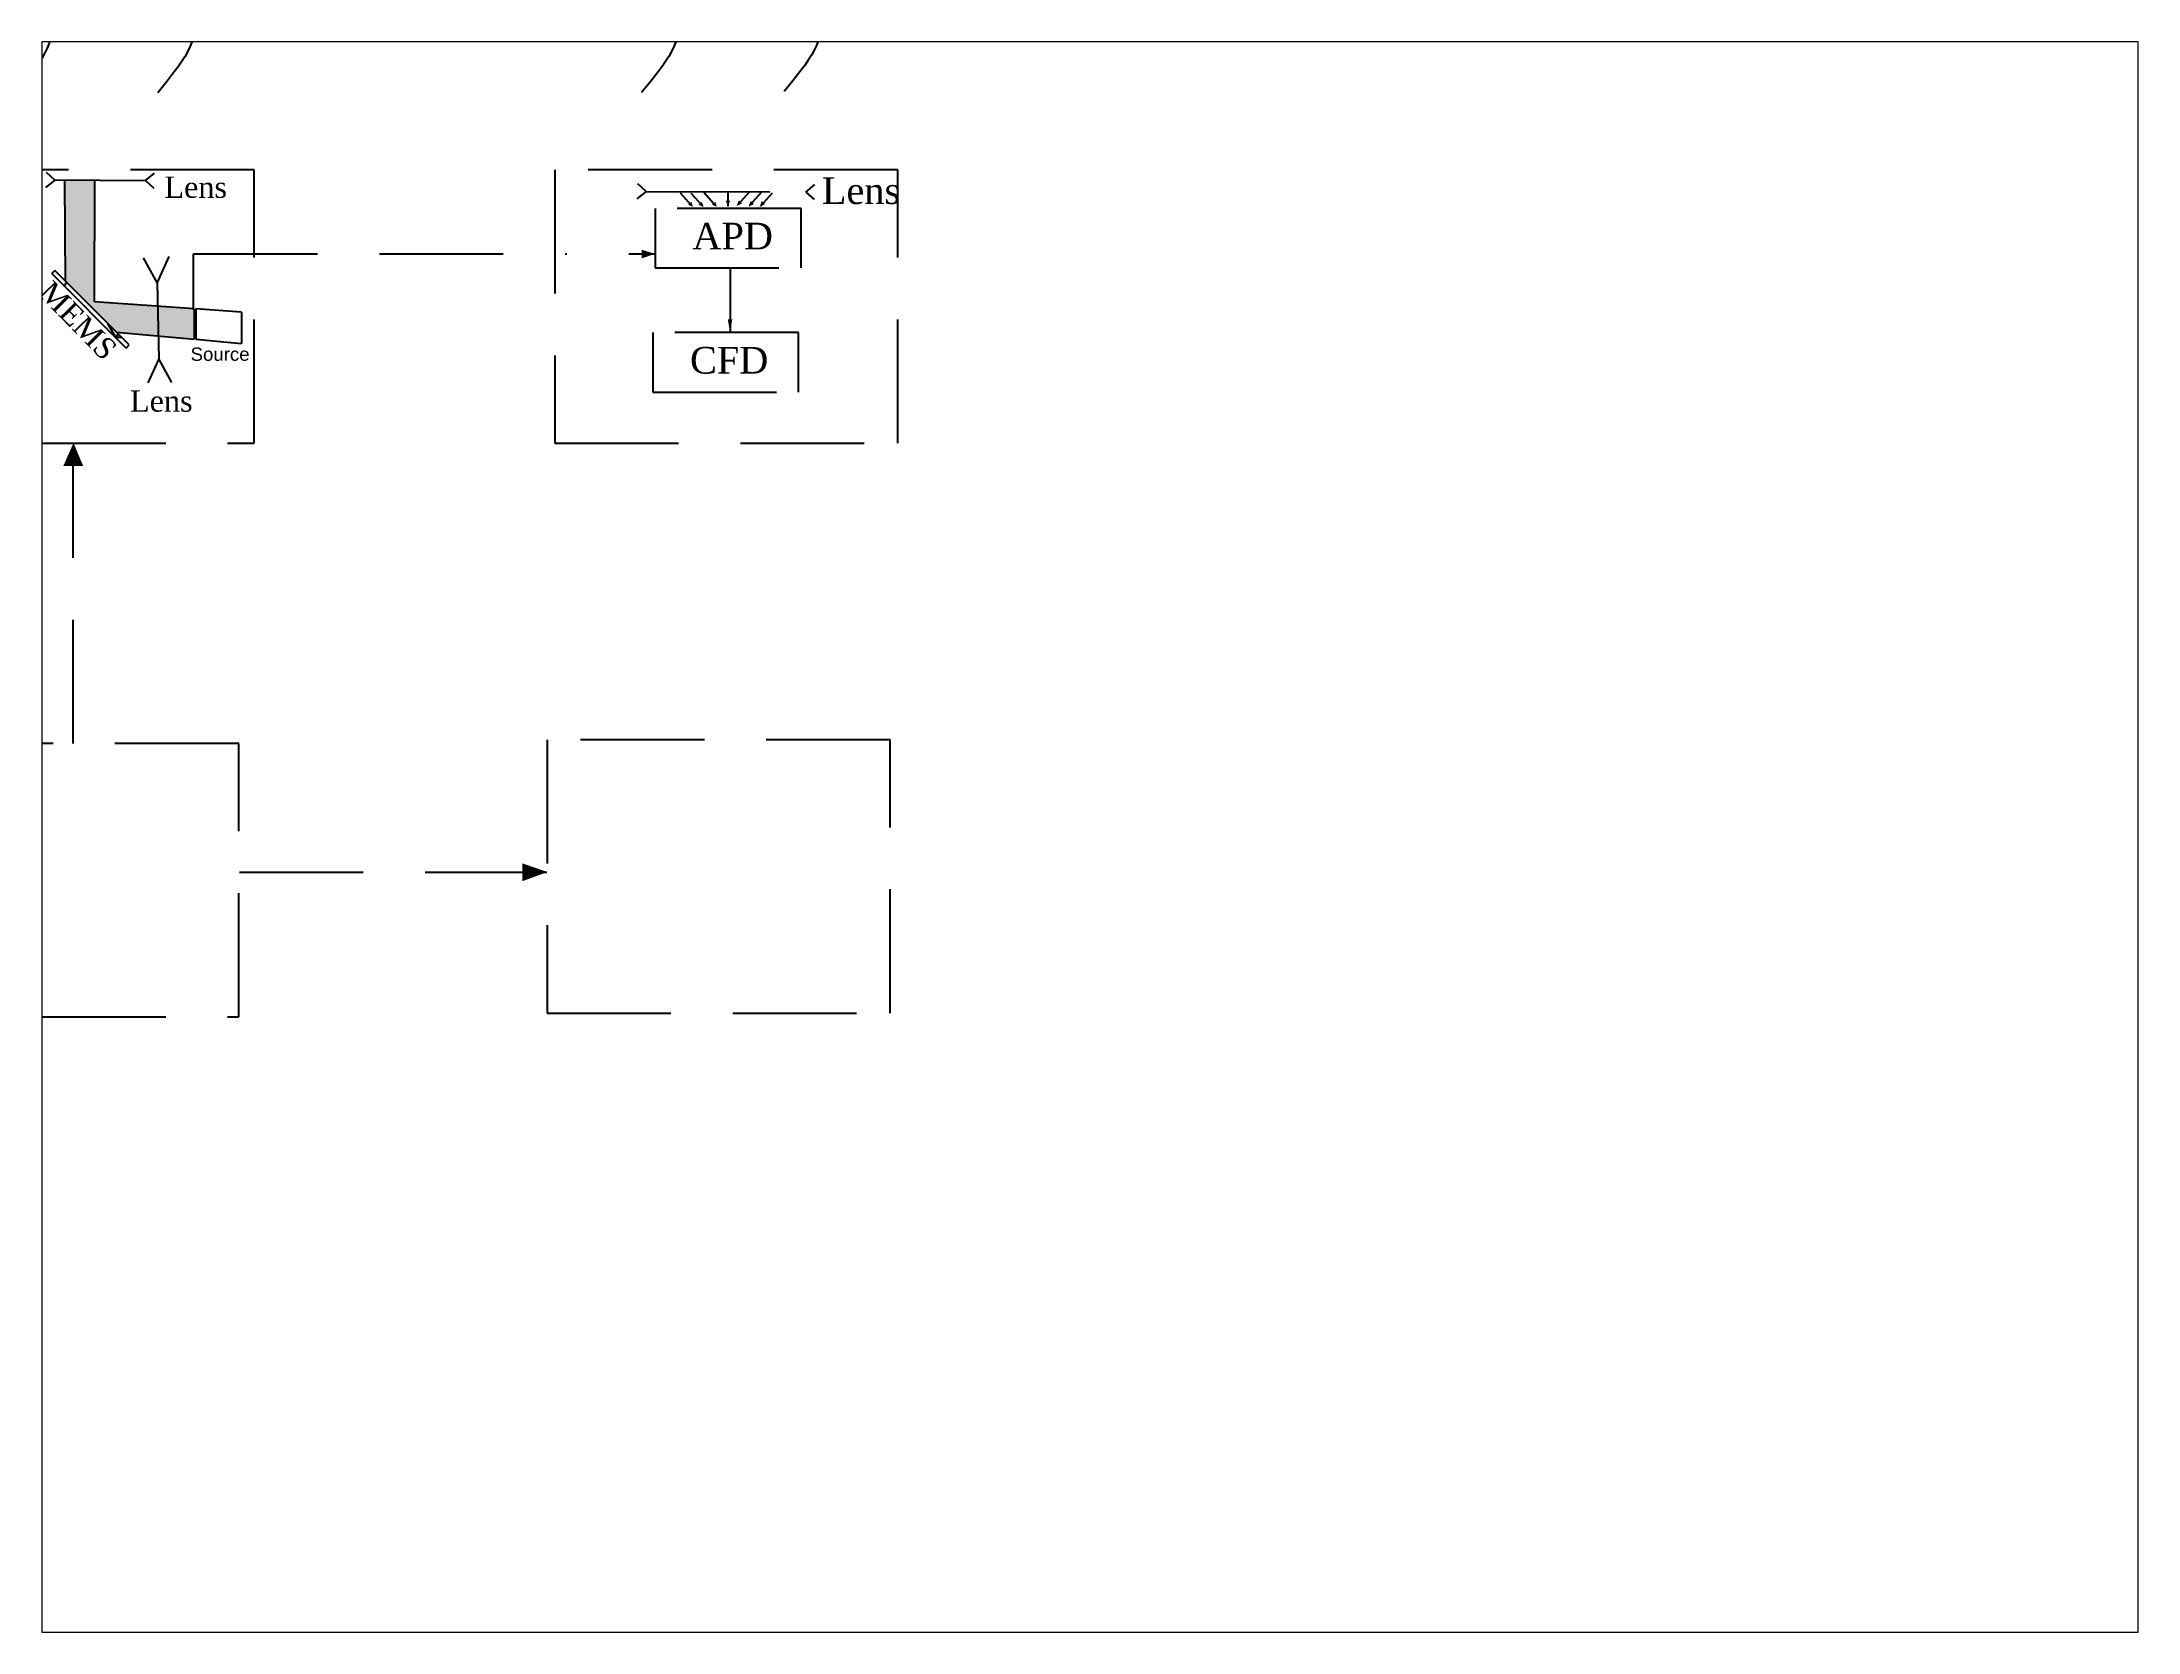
# Paper-space layout '布局1' of a CAD drawing. Header units: millimetres. Extents: x 26 to 231, y 20 to 176.
# The model-space entities are those that its viewports show. They can reach past a viewport. Long polylines and large blocks are cut down to what shows.
import ezdxf

# ---------------------------------------------------------------- set-up
doc = ezdxf.new("R2010")
doc.units = ezdxf.units.MM
doc.linetypes.add('BORDER', pattern=[44.45, 12.7, -6.35, 12.7, -6.35, 0, -6.35])
doc.styles.get("Standard").update_dxf_attribs({"font": 'arial.ttf'})

msp = doc.modelspace()

# ---------------------------------------------------------------- hatches: boundary and pattern name
at = {"linetype": 'BORDER', "ltscale": 0.5}
h = msp.add_hatch(color=256, dxfattribs=at)
h.dxf.hatch_style = 1
h.paths.add_polyline_path([(264.28, 355.257), (269.954, 355.34), (269.927, 332.535), (285.387, 331.448), (285.32, 325.825), (274.05, 326.842), (264.425, 336.315)])
h.paths.add_polyline_path([(288.604, 325.529), (288.604, 331.221), (285.387, 331.448), (285.32, 325.825)])
h = msp.add_hatch(dxfattribs=at)
h.set_pattern_fill('ESCHER', color=256)
h.set_pattern_definition([(60, (-0.397, 0.23), (-30.48, -7e-09), [27.94, -2.54]), (180, (-0.397, 0.23), (15.24, -26.3965), [27.94, -2.54]), (300, (-0.397, 0.23), (30.48, -7e-09), [27.94, -2.54]), (60, (2.143, 0.23), (-30.48, -7e-09), [5.08, -25.4]), (300, (2.143, 0.23), (30.48, -7e-09), [5.08, -25.4]), (60, (-1.667, 2.43), (-30.48, -7e-09), [5.08, -25.4]), (180, (-1.667, 2.43), (15.24, -26.3965), [5.08, -25.4]), (300, (-1.667, -1.97), (30.48, -7e-09), [5.08, -25.4]), (180, (-1.667, -1.97), (15.24, -26.3965), [5.08, -25.4]), (60, (-10.557, 0.23), (-30.48, -7e-09), [5.08, -25.4]), (300, (-10.557, 0.23), (30.48, -7e-09), [5.08, -25.4]), (60, (4.683, -8.57), (-30.48, -7e-09), [5.08, -25.4]), (180, (4.683, -8.57), (15.24, -26.3965), [5.08, -25.4]), (300, (4.683, 9.029), (30.48, -7e-09), [5.08, -25.4]), (180, (4.683, 9.029), (15.24, -26.3965), [5.08, -25.4]), (0, (4.683, 4.63), (-15.24, 26.3965), [17.78, -12.7]), (0, (4.683, -4.17), (-15.24, 26.3965), [17.78, -12.7]), (120, (0.873, 6.83), (-30.48, 7e-09), [17.78, -12.7]), (120, (-6.747, 2.43), (-30.48, 7e-09), [17.78, -12.7]), (240, (-6.747, -1.97), (15.24, -26.3965), [17.78, -12.7]), (240, (0.873, -6.37), (15.24, -26.3965), [17.78, -12.7])])
h.paths.add_polyline_path([(276.431, 324.42), (275.866, 323.855), (261.884, 337.83), (262.449, 338.394)])

# ---------------------------------------------------------------- linework, layer by layer
for p, q in [((299.861, 357.292), (235.538, 357.292)), ((262.443, 355.365), (260.745, 353.98)), ((262.443, 355.369), (260.879, 356.791)), ((262.449, 355.37), (279.449, 355.254)), ((264.28, 355.257), (264.425, 336.315)), ((269.927, 332.535), (269.954, 355.34)), ((279.449, 355.256), (281.182, 356.643)), ((279.449, 355.251), (281.013, 353.83)), ((299.861, 306.006), (299.861, 357.292)), ((356.234, 357.292), (356.234, 306.006)), ((420.557, 357.292), (356.234, 357.292)), ((373.344, 353.231), (371.78, 354.652)), ((403.284, 353.117), (405.017, 354.504)), ((420.557, 306.006), (420.557, 357.292)), ((373.344, 353.226), (371.646, 351.842)), ((373.349, 353.231), (403.291, 353.126)), ((375.052, 350.046), (375.052, 338.896)), ((402.419, 350.046), (375.052, 350.046)), ((379.722, 352.955), (381.893, 350.572)), ((381.765, 352.912), (383.936, 350.529)), ((384.234, 352.997), (386.405, 350.614)), ((388.704, 352.997), (388.704, 350.487)), ((392.748, 353.125), (390.535, 350.7)), ((394.962, 352.997), (392.748, 350.572)), ((397.005, 352.912), (394.792, 350.487)), ((402.419, 338.896), (402.419, 350.046)), ((403.284, 353.113), (404.848, 351.691)), ((261.884, 337.83), (262.449, 338.394)), ((276.431, 324.42), (262.449, 338.394)), ((279.046, 340.76), (281.682, 335.994)), ((281.682, 335.994), (283.944, 340.991)), ((288.507, 331.039), (288.507, 341.537)), ((288.507, 341.537), (374.906, 341.537)), ((375.052, 338.896), (402.419, 338.896)), ((389.109, 338.896), (389.109, 326.75)), ((275.866, 323.855), (261.884, 337.83)), ((281.684, 336), (281.962, 321.843)), ((288.604, 331.221), (269.927, 332.535)), ((288.604, 331.221), (288.604, 325.529)), ((297.479, 330.597), (288.912, 331.199)), ((288.912, 331.199), (288.912, 325.501)), ((297.479, 330.597), (297.479, 324.728)), ((274.05, 326.842), (288.604, 325.529)), ((374.6, 326.75), (374.6, 315.6)), ((401.967, 326.75), (374.6, 326.75)), ((401.967, 315.6), (401.967, 326.75)), ((275.866, 323.855), (276.431, 324.42)), ((288.912, 325.501), (297.479, 324.728)), ((281.963, 321.844), (279.904, 317.296)), ((284.424, 317.394), (281.963, 321.844)), ((374.6, 315.6), (401.967, 315.6)), ((235.538, 306.006), (299.861, 306.006)), ((265.893, 249.665), (265.893, 305.284)), ((356.234, 306.006), (420.557, 306.006)), ((296.97, 249.665), (232.647, 249.665)), ((296.97, 198.38), (296.97, 249.665)), ((354.788, 250.387), (354.788, 199.102)), ((419.111, 250.387), (354.788, 250.387)), ((419.111, 199.102), (419.111, 250.387)), ((297.091, 225.549), (354.767, 225.549)), ((232.647, 198.38), (296.97, 198.38)), ((354.788, 199.102), (419.111, 199.102))]:
    msp.add_line(p, q, dxfattribs=at)
for points in [[(258.506, 403.008), (252.666, 394.137), (261.075, 385.966), (255.002, 371.492)], [(285.265, 403.241), (279.425, 394.37), (287.834, 386.199), (281.761, 371.725)], [(376.025, 403.279), (370.185, 394.408), (378.594, 386.237), (372.521, 371.763)], [(402.784, 403.513), (396.944, 394.642), (405.353, 386.471), (399.28, 371.997)]]:
    msp.add_spline(points, degree=3, dxfattribs=at)
for points in [[(381.853, 351.287), (381.237, 350.726), (382.138, 350.36)], [(383.834, 351.269), (383.218, 350.707), (384.12, 350.341)], [(386.339, 351.287), (385.723, 350.726), (386.625, 350.36)], [(388.296, 351.493), (389.129, 351.493), (388.713, 350.453)], [(390.733, 351.538), (391.348, 350.976), (390.321, 350.472)], [(392.976, 351.426), (393.591, 350.864), (392.564, 350.36)], [(395.051, 351.407), (395.666, 350.845), (394.639, 350.341)], [(372.507, 342.299), (372.507, 340.647), (375.007, 341.531)], [(388.686, 329.239), (389.52, 329.239), (389.103, 326.739)], [(264.064, 301.739), (267.791, 301.739), (265.969, 306.036)], [(350.134, 227.195), (350.134, 223.84), (354.847, 225.56)]]:
    msp.add_solid(points, dxfattribs=at)

# ---------------------------------------------------------------- texts
at = {"linetype": 'BORDER', "ltscale": 0.5, "attachment_point": 1}
for s, width, insert, char_height in [('{\\fTimes New Roman|b0|i0|c0|p18;Lens}', 11.18419, (283.017, 356.023), 4), ('{\\fTimes New Roman|b0|i0|c0|p18;Lens}', 14.10971, (406.321, 355.871), 5), ('{\\fTimes New Roman|b0|i0|c0|p18;APD}', 6.3643, (382.043, 347.356), 5), ('Source', 5.14327, (287.931, 323.951), 2.5), ('{\\fTimes New Roman|b0|i0|c0|p18;CFD}', 15.45939, (381.591, 324.06), 5), ('{\\fTimes New Roman|b0|i0|c0|p18;Lens}', 11.82313, (276.567, 315.917), 4)]:
    msp.add_mtext_dynamic_manual_height_columns(s, width=width, gutter_width=12.5, heights=[0], dxfattribs=dict(at, insert=insert, char_height=char_height))
at = {"linetype": 'BORDER', "ltscale": 0.5, "insert": (262.048, 336.784), "char_height": 2.5, "attachment_point": 1, "rotation": 314.31745}
msp.add_mtext_dynamic_manual_height_columns('{\\fTimes New Roman|b0|i0|c0|p18;\\H1.6x;MEMS\\H0.625x; }', width=18.44312, gutter_width=12.5, heights=[0], dxfattribs=at)

psp = doc.layouts.new('布局1')

# ---------------------------------------------------------------- viewports
at = {"layer": '0', "linetype": 'ByBlock', "view_target_point": (456.608, 232.132)}
psp.add_viewport(center=(128.5, 97.5), size=(205.6, 156), view_center_point=(0, 0), view_height=298.27772, dxfattribs=at)

doc.saveas('drawing.dxf')
